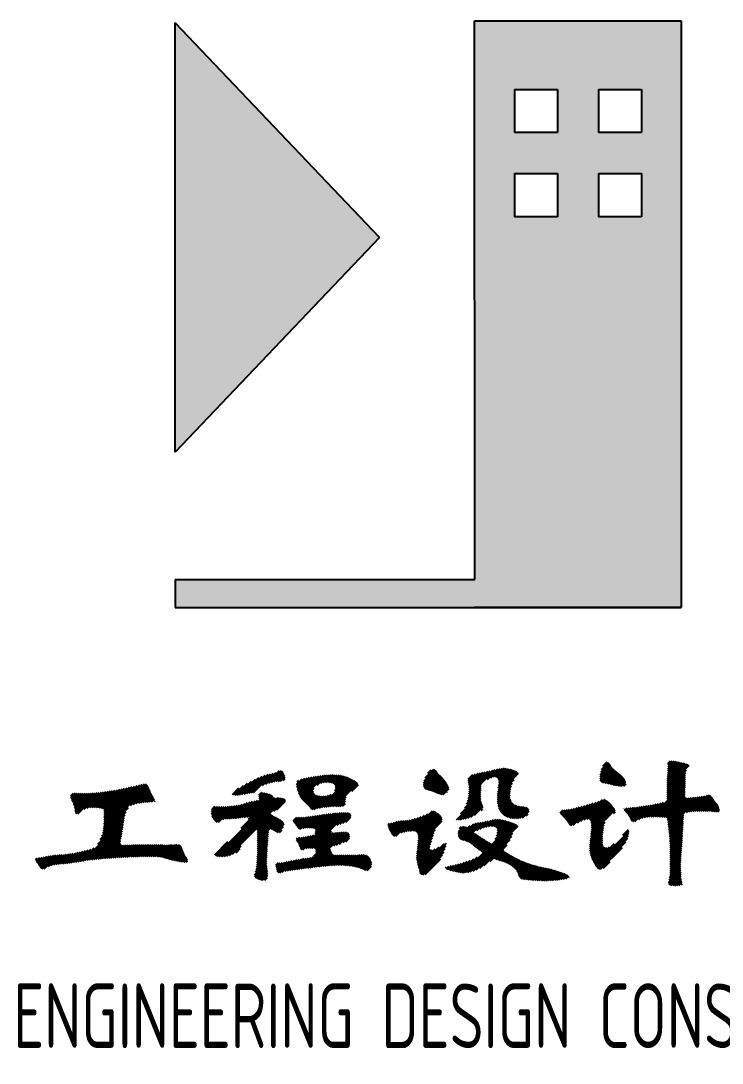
# Model space of a CAD drawing. Extents: x -144902 to 588294, y -160863 to 65494.
# Drawn here: x 178858 to 180486, y -103634 to -101214 of the extents above; entities that cross this region are included whole.
import ezdxf

# ---------------------------------------------------------------- set-up
doc = ezdxf.new("R2010")
doc.units = 0
doc.header["$LTSCALE"] = 100
for name, color, linetype in [('1508', 2, 'CONTINUOUS'), ('DQ', 7, 'CONTINUOUS'), ('tk图框', 7, 'CONTINUOUS')]:
    doc.layers.add(name, color=color, linetype=linetype)
doc.styles.add('HZTXT', font='tssdeng.shx', dxfattribs={"width": 0.7, "bigfont": 'tssdchn.shx'})

# ---------------------------------------------------------------- blocks, each defined once
blk = doc.blocks.new('A$C00BC0004')
at = {"layer": 'tk图框'}
h = blk.add_hatch(color=2, dxfattribs=at)
h.paths.add_polyline_path([(-3355, -1610.8), (-4050.2, -1610.8), (-4050.6, -1675.8), (-3355.4, -1675.8), (-2875.4, -1675.8), (-2875.4, -313.7), (-3355.4, -313.7)])
h.paths.add_polyline_path([(-3262.8, -768.5), (-3262.8, -668.5), (-3162.8, -668.5), (-3162.8, -768.5)], flags=16)
h.paths.add_polyline_path([(-3067.7, -768.5), (-3067.7, -668.5), (-2967.7, -668.5), (-2967.7, -768.5)], flags=16)
h.paths.add_polyline_path([(-3262.8, -573.2), (-3262.8, -473.2), (-3162.8, -473.2), (-3162.8, -573.2)], flags=16)
h.paths.add_polyline_path([(-3067.7, -573.2), (-3067.7, -473.2), (-2967.7, -473.2), (-2967.7, -573.2)], flags=16)
h.paths.add_polyline_path([(-3575.7, -817.1), (-4050.6, -318.7), (-4050.4, -1314.9)])
at = {"layer": 'DQ', "color": 2}
for p, q in [((-2906.8, -2037.6), (-2900.6, -2031.4)), ((-2906.2, -2050.5), (-2888, -2032.3)), ((-2906, -2041.2), (-2896.1, -2031.4)), ((-2905.9, -2045.7), (-2892, -2031.8)), ((-3839.8, -2086), (-3808, -2054.2)), ((-3832.9, -2083.7), (-3803.4, -2054.2)), ((-3826.8, -2082), (-3800.8, -2056)), ((-3473.9, -2088.3), (-3442.2, -2056.7)), ((-3473.6, -2083.5), (-3444.1, -2054.1)), ((-3472.5, -2078), (-3446.6, -2052.1)), ((-3470, -2071), (-3450.1, -2051)), ((-3463.8, -2060.3), (-3456, -2052.5)), ((-3368.9, -2113.5), (-3307.2, -2051.9)), ((-3368.3, -2108.4), (-3313.2, -2053.4)), ((-3368, -2103.6), (-3319.1, -2054.8)), ((-3367.9, -2099.1), (-3324.8, -2056)), ((-3325.6, -2074.8), (-3301.1, -2050.3)), ((-3317.6, -2071.2), (-3295.5, -2049.2)), ((-3311.2, -2069.3), (-3290.4, -2048.5)), ((-3306.6, -2069.2), (-3285.8, -2048.4)), ((-3303.3, -2070.4), (-3281.6, -2048.7)), ((-3300.9, -2072.5), (-3277.8, -2049.4)), ((-3300.9, -2099.5), (-3257.5, -2056)), ((-3300.2, -2094.2), (-3260.5, -2054.6)), ((-3299.4, -2075.5), (-3274.1, -2050.2)), ((-3299.4, -2088.9), (-3263.8, -2053.3)), ((-3298.7, -2079.3), (-3270.6, -2051.1)), ((-3298.7, -2083.8), (-3267.1, -2052.2)), ((-3064, -2073.6), (-3036.2, -2045.7)), ((-3063.9, -2069), (-3038.1, -2043.2)), ((-3063.4, -2064), (-3039.8, -2040.4)), ((-3063.3, -2077.4), (-3034, -2048.1)), ((-3062.3, -2058.4), (-3041.6, -2037.7)), ((-3061.6, -2080.2), (-3031.8, -2050.3)), ((-3060.3, -2051.9), (-3043.9, -2035.5)), ((-3059, -2082), (-3029.4, -2052.4)), ((-3057.2, -2044.4), (-3047.1, -2034.2)), ((-3055.7, -2083.2), (-3027, -2054.5)), ((-3052, -2084), (-3024.5, -2056.5)), ((-2908.2, -2092.9), (-2857.3, -2042)), ((-2908.2, -2097.4), (-2863.2, -2052.3)), ((-2908.1, -2083.8), (-2862.7, -2038.4)), ((-2908.1, -2088.3), (-2859.6, -2039.8)), ((-2907.9, -2079.2), (-2866, -2037.2)), ((-2907.8, -2074.5), (-2869.5, -2036.3)), ((-2907.6, -2069.8), (-2873.2, -2035.4)), ((-2907.3, -2065), (-2876.8, -2034.6)), ((-2906.9, -2060.2), (-2880.5, -2033.8)), ((-2906.5, -2055.3), (-2884.2, -2033)), ((-3905.7, -2111.5), (-3873.3, -2079.1)), ((-3900.8, -2111.1), (-3864.4, -2074.7)), ((-3895.4, -2110.2), (-3856, -2070.8)), ((-3889.6, -2109), (-3848.3, -2067.6)), ((-3883.9, -2107.7), (-3841.3, -2065.1)), ((-3878.4, -2106.7), (-3834.8, -2063.1)), ((-3873.4, -2106.2), (-3829, -2061.8)), ((-3868.3, -2105.6), (-3823.2, -2060.5)), ((-3847.6, -2089.4), (-3817, -2058.8)), ((-3821.1, -2080.8), (-3798.8, -2058.6)), ((-3815.7, -2080), (-3797.3, -2061.6)), ((-3810.8, -2079.5), (-3796.2, -2064.9)), ((-3805.7, -2078.9), (-3795.5, -2068.7)), ((-3799.8, -2077.4), (-3795.3, -2072.9)), ((-3768.9, -2087), (-3755.8, -2073.9)), ((-3768.4, -2091), (-3749.7, -2072.3)), ((-3767.6, -2094.7), (-3744, -2071)), ((-3767.2, -2080.8), (-3763.6, -2077.2)), ((-3766.6, -2098.2), (-3738.4, -2069.9)), ((-3765.5, -2101.6), (-3732.9, -2068.9)), ((-3764.4, -2104.9), (-3727.4, -2068)), ((-3763.2, -2108.2), (-3722, -2067.1)), ((-3761.9, -2111.4), (-3716.7, -2066.3)), ((-3760.4, -2114.4), (-3711.6, -2065.6)), ((-3758.7, -2117.2), (-3706.5, -2065)), ((-3756.9, -2119.9), (-3701.5, -2064.5)), ((-3720.5, -2087.9), (-3696.7, -2064.2)), ((-3715.4, -2141.3), (-3645.5, -2071.4)), ((-3712, -2084), (-3692, -2063.9)), ((-3710.1, -2140.4), (-3642.5, -2072.8)), ((-3705.9, -2082.4), (-3687.4, -2063.8)), ((-3704.9, -2139.7), (-3639.5, -2074.3)), ((-3700.8, -2081.7), (-3682.9, -2063.8)), ((-3699.7, -2139), (-3636.5, -2075.8)), ((-3696.2, -2081.6), (-3678.5, -2063.9)), ((-3694.6, -2138.4), (-3633.7, -2077.5)), ((-3691.9, -2081.9), (-3674.2, -2064.2)), ((-3689.6, -2137.9), (-3630.8, -2079.2)), ((-3688.1, -2082.5), (-3670.1, -2064.5)), ((-3684.8, -2137.6), (-3628.3, -2081)), ((-3684.7, -2083.6), (-3666.1, -2065.1)), ((-3681.9, -2085.3), (-3662.3, -2065.7)), ((-3679.8, -2087.7), (-3658.6, -2066.5)), ((-3679.6, -2101), (-3648.7, -2070)), ((-3678.6, -2091), (-3655.2, -2067.5)), ((-3678.4, -2095.3), (-3651.9, -2068.7)), ((-3473.3, -2092.2), (-3440.5, -2059.4)), ((-3471.7, -2095.1), (-3438.5, -2061.9)), ((-3469.2, -2097.2), (-3436.2, -2064.1)), ((-3466.1, -2098.5), (-3433.8, -2066.2)), ((-3462.6, -2099.5), (-3431.5, -2068.3)), ((-3459, -2100.4), (-3429.2, -2070.6)), ((-3455.6, -2101.5), (-3427.1, -2073)), ((-3452.3, -2102.6), (-3425.1, -2075.5)), ((-3449.1, -2103.9), (-3423.2, -2078)), ((-3445.9, -2105.2), (-3421.4, -2080.7)), ((-3370, -2078.7), (-3353, -2061.7)), ((-3369.9, -2074.1), (-3359.6, -2063.8)), ((-3369.4, -2082.6), (-3347.3, -2060.5)), ((-3368.7, -2086.4), (-3341.7, -2059.4)), ((-3368.2, -2090.5), (-3336.1, -2058.3)), ((-3368, -2094.7), (-3330.5, -2057.2)), ((-3302.1, -2114.1), (-3263, -2075)), ((-3301.9, -2109.4), (-3253, -2060.6)), ((-3301.5, -2104.6), (-3254.9, -2057.9)), ((-3048.2, -2084.7), (-3022, -2058.5)), ((-3044.4, -2085.4), (-3019.5, -2060.5)), ((-3040.7, -2086.2), (-3017, -2062.5)), ((-3037.1, -2087), (-3014.6, -2064.6)), ((-3033.4, -2087.9), (-3012.4, -2066.9)), ((-3029.8, -2088.7), (-3010.2, -2069.2)), ((-3026, -2089.4), (-3008.2, -2071.7)), ((-3022.1, -2090), (-3006.4, -2074.3)), ((-3018, -2090.5), (-3004.9, -2077.3)), ((-3013.8, -2090.7), (-3003.8, -2080.7)), ((-2908.4, -2120), (-2865.7, -2077.3)), ((-2908.3, -2110.9), (-2865.7, -2068.3)), ((-2908.3, -2115.4), (-2865.7, -2072.8)), ((-2908.2, -2101.9), (-2865.1, -2058.8)), ((-2908.2, -2106.4), (-2865.6, -2063.8)), ((-4276.7, -2154.7), (-4226.9, -2105)), ((-4261.8, -2144.3), (-4221.9, -2104.4)), ((-4254.6, -2141.6), (-4216.7, -2103.8)), ((-4248.9, -2140.4), (-4211.5, -2103.1)), ((-4243.9, -2139.9), (-4206.3, -2102.3)), ((-4239.4, -2139.9), (-4201, -2101.5)), ((-4235.1, -2140.1), (-4195.7, -2100.7)), ((-4231, -2140.5), (-4190.3, -2099.8)), ((-4227, -2141), (-4184.8, -2098.8)), ((-4223.1, -2141.6), (-4179.3, -2097.8)), ((-4219.5, -2142.4), (-4173.7, -2096.7)), ((-4217.6, -2194.5), (-4113, -2089.8)), ((-4216.9, -2189.2), (-4114.8, -2087.2)), ((-4216.4, -2143.9), (-4168.1, -2095.5)), ((-4216.3, -2184.1), (-4117.3, -2085.1)), ((-4215.9, -2179.2), (-4121.5, -2084.9)), ((-4215.6, -2174.5), (-4126.9, -2085.8)), ((-4215.5, -2147.4), (-4162.4, -2094.3)), ((-4215.4, -2169.8), (-4132.9, -2087.3)), ((-4215.3, -2165.2), (-4138.9, -2088.8)), ((-4215.3, -2151.7), (-4156.6, -2093.1)), ((-4215.2, -2160.7), (-4144.9, -2090.3)), ((-4215.2, -2156.2), (-4150.8, -2091.7)), ((-4154.5, -2135.8), (-4111.6, -2092.9)), ((-4147, -2132.8), (-4110.3, -2096.1)), ((-4140.9, -2131.2), (-4108.9, -2099.2)), ((-4135.2, -2130), (-4107.5, -2102.3)), ((-4129.9, -2129.1), (-4106, -2105.3)), ((-3917.3, -2109.7), (-3902.4, -2094.8)), ((-3914.3, -2111.1), (-3892, -2088.9)), ((-3910.3, -2111.6), (-3882.5, -2083.8)), ((-3856, -2111.2), (-3849.3, -2104.5)), ((-3855.5, -2115.2), (-3845.3, -2105)), ((-3754.9, -2122.4), (-3727.8, -2095.3)), ((-3752.9, -2124.8), (-3729.5, -2101.4)), ((-3750.6, -2127.1), (-3728.8, -2105.3)), ((-3680.1, -2137.4), (-3626.1, -2083.4)), ((-3640.5, -2102.2), (-3624.8, -2086.6)), ((-3442.7, -2106.6), (-3419.6, -2083.4)), ((-3439.5, -2107.8), (-3417.9, -2086.3)), ((-3436.1, -2108.9), (-3416.4, -2089.2)), ((-3432.4, -2109.7), (-3415, -2092.3)), ((-3428.2, -2110), (-3414.1, -2095.9)), ((-3418.9, -2105.2), (-3418.6, -2104.9)), ((-3378, -2140.6), (-3340.4, -2103)), ((-3373.9, -2132), (-3340.3, -2098.4)), ((-3371.5, -2125.1), (-3340.3, -2093.9)), ((-3369.9, -2119), (-3339.9, -2089.1)), ((-3302.2, -2118.7), (-3266.9, -2083.4)), ((-3302.2, -2123.2), (-3269.4, -2090.3)), ((-3301.9, -2127.4), (-3271, -2096.5)), ((-3301.4, -2131.4), (-3272.1, -2102.1)), ((-3009, -2090.5), (-3003.5, -2084.9)), ((-2945.6, -2161.7), (-2865.8, -2081.9)), ((-2940.9, -2161.5), (-2865.8, -2086.4)), ((-2936.3, -2161.4), (-2865.9, -2091)), ((-2931.9, -2161.5), (-2866.1, -2095.7)), ((-2927.7, -2161.8), (-2866.2, -2100.3)), ((-2923.5, -2162.1), (-2866.4, -2104.9)), ((-4293, -2112.7), (-4287, -2106.7)), ((-4292.7, -2116.9), (-4281.9, -2106.1)), ((-4291.7, -2120.3), (-4277.8, -2106.5)), ((-4290.3, -2123.5), (-4273.8, -2106.9)), ((-4288.9, -2126.5), (-4269.5, -2107.1)), ((-4287.5, -2129.6), (-4265, -2107.2)), ((-4286.3, -2132.9), (-4260.6, -2107.2)), ((-4285.3, -2136.4), (-4256, -2107.1)), ((-4284.4, -2140), (-4251.3, -2106.9)), ((-4283.6, -2143.7), (-4246.6, -2106.7)), ((-4283, -2147.5), (-4241.8, -2106.4)), ((-4282.2, -2151.3), (-4236.9, -2106)), ((-4280.9, -2154.4), (-4231.9, -2105.5)), ((-4124.7, -2128.5), (-4104.4, -2108.2)), ((-4119.8, -2128.1), (-4102.9, -2111.2)), ((-4114.9, -2127.7), (-4101.4, -2114.1)), ((-4110.1, -2127.3), (-4099.9, -2117.1)), ((-4105.3, -2127), (-4098.5, -2120.2)), ((-4099.6, -2125.9), (-4097.5, -2123.7)), ((-3956.4, -2252), (-3821, -2116.7)), ((-3952.8, -2253), (-3817.2, -2117.4)), ((-3948.9, -2253.6), (-3812.5, -2117.1)), ((-3944.8, -2253.9), (-3808.1, -2117.2)), ((-3940.5, -2254.1), (-3804, -2117.6)), ((-3936, -2254.1), (-3800.2, -2118.3)), ((-3930.7, -2253.3), (-3797, -2119.6)), ((-3919.7, -2165.9), (-3882.4, -2128.7)), ((-3915, -2165.7), (-3876.4, -2127.1)), ((-3910.1, -2165.4), (-3870.6, -2125.8)), ((-3905.2, -2164.9), (-3864.9, -2124.6)), ((-3900.2, -2164.4), (-3859.1, -2123.3)), ((-3897, -2188.2), (-3822.8, -2113.9)), ((-3895, -2163.7), (-3837.9, -2106.6)), ((-3889.8, -2163), (-3834.3, -2107.5)), ((-3884.5, -2162.2), (-3830.9, -2108.6)), ((-3880.5, -2167.2), (-3824.9, -2111.5)), ((-3880, -2162.1), (-3827.7, -2109.9)), ((-3855.4, -2119.6), (-3841.5, -2105.7)), ((-3821.7, -2148.8), (-3794.6, -2121.7)), ((-3814.2, -2145.8), (-3794, -2125.5)), ((-3748.3, -2129.3), (-3727.1, -2108)), ((-3745.9, -2131.4), (-3724.6, -2110)), ((-3743.6, -2133.5), (-3721.4, -2111.4)), ((-3741.3, -2135.7), (-3718, -2112.4)), ((-3739.1, -2138), (-3714.2, -2113.2)), ((-3737.1, -2140.5), (-3710.1, -2113.5)), ((-3735.2, -2143.1), (-3705.4, -2113.3)), ((-3732.3, -2144.7), (-3700.4, -2112.8)), ((-3727.9, -2144.8), (-3694.7, -2111.6)), ((-3721.3, -2142.7), (-3688, -2109.3)), ((-3675.8, -2137.6), (-3653.3, -2115.1)), ((-3671.6, -2137.9), (-3654.8, -2121.1)), ((-3667.4, -2138.1), (-3654.9, -2125.7)), ((-3654.9, -2125.7), (-3654.7, -2125.5)), ((-3654.8, -2121.1), (-3654.7, -2121)), ((-3397.2, -2168.8), (-3340.6, -2112.2)), ((-3392.9, -2169), (-3340.7, -2116.8)), ((-3387.8, -2154.9), (-3340.5, -2107.6)), ((-3387.8, -2168.4), (-3340.5, -2121)), ((-3382.4, -2167.5), (-3339.8, -2124.9)), ((-3376.9, -2166.5), (-3338.8, -2128.4)), ((-3300.7, -2135.2), (-3272.6, -2107.1)), ((-3299.8, -2138.8), (-3272.8, -2111.7)), ((-3298.7, -2142.1), (-3272.5, -2115.9)), ((-3297.3, -2145.3), (-3271.8, -2119.7)), ((-3295.8, -2148.2), (-3270.7, -2123.1)), ((-3294, -2150.9), (-3269.2, -2126.1)), ((-3292, -2153.4), (-3267.4, -2128.8)), ((-3131.9, -2181.8), (-3079.6, -2129.6)), ((-3126.6, -2181), (-3073, -2127.4)), ((-3116.5, -2175.5), (-3066.1, -2125.1)), ((-3108.4, -2171.9), (-3058.1, -2121.5)), ((-3101.2, -2169.1), (-3052.8, -2120.7)), ((-3094.6, -2167.1), (-3049.7, -2122.1)), ((-3089.8, -2166.7), (-3047, -2123.9)), ((-3086.9, -2168.4), (-3044.5, -2125.9)), ((-3085.2, -2171.1), (-3042.2, -2128.1)), ((-2955.5, -2162.7), (-2922.3, -2129.4)), ((-2950.4, -2162.1), (-2916.5, -2128.1)), ((-2919.4, -2162.5), (-2866.5, -2109.5)), ((-2915.2, -2162.8), (-2866.4, -2114)), ((-2910.9, -2162.9), (-2865.1, -2117.1)), ((-2907.9, -2164.4), (-2861.2, -2117.7)), ((-2907.1, -2168.1), (-2856.2, -2117.3)), ((-2906.6, -2172.1), (-2851.3, -2116.8)), ((-2906.1, -2176.1), (-2846.3, -2116.3)), ((-2905.6, -2180.1), (-2841.3, -2115.8)), ((-2905.1, -2184.1), (-2836.3, -2115.3)), ((-2904.6, -2188), (-2831.2, -2114.7)), ((-2863.5, -2151.4), (-2826, -2113.9)), ((-2857.9, -2150.4), (-2820.5, -2112.9)), ((-2852.8, -2149.7), (-2814.2, -2111.2)), ((-2847.8, -2149.2), (-2809.5, -2111)), ((-2843, -2148.9), (-2806.5, -2112.4)), ((-2838.3, -2148.7), (-2804.2, -2114.6)), ((-2833.6, -2148.5), (-2802.2, -2117.1)), ((-2829, -2148.4), (-2800.4, -2119.8)), ((-2824.5, -2148.4), (-2798.6, -2122.5)), ((-2820, -2148.4), (-2796.7, -2125.1)), ((-2815.6, -2148.5), (-2794.8, -2127.7)), ((-4220.7, -2206.5), (-4164.7, -2150.5)), ((-4218.8, -2200.1), (-4159.2, -2140.5)), ((-3966.3, -2149.7), (-3954.1, -2137.5)), ((-3966.3, -2154.2), (-3950.1, -2138)), ((-3965.8, -2144.7), (-3958.2, -2137.1)), ((-3965.7, -2158.1), (-3945.7, -2138.1)), ((-3964.6, -2161.5), (-3941.3, -2138.1)), ((-3963.2, -2164.5), (-3936.7, -2138)), ((-3961.5, -2167.4), (-3931.9, -2137.8)), ((-3959.5, -2169.8), (-3927.1, -2137.4)), ((-3957.3, -2172.1), (-3922.1, -2136.9)), ((-3954.6, -2173.9), (-3917.1, -2136.4)), ((-3950.2, -2174), (-3911.9, -2135.7)), ((-3939.6, -2167.9), (-3906.6, -2134.9)), ((-3934, -2166.8), (-3901.1, -2133.8)), ((-3929, -2166.3), (-3895.2, -2132.5)), ((-3924.3, -2166.1), (-3888.8, -2130.5)), ((-3758.1, -2237.8), (-3672.6, -2152.3)), ((-3754.3, -2238.5), (-3667.8, -2152)), ((-3746.5, -2235.3), (-3663.1, -2151.8)), ((-3741.1, -2234.3), (-3658.4, -2151.6)), ((-3736.5, -2234.2), (-3653.9, -2151.6)), ((-3732.2, -2234.4), (-3649.5, -2151.7)), ((-3725.2, -2200.4), (-3677.5, -2152.7)), ((-3724.8, -2191.1), (-3687.4, -2153.7)), ((-3724.7, -2195.5), (-3682.4, -2153.2)), ((-3674.2, -2180.9), (-3645.8, -2152.4)), ((-3662.2, -2137.4), (-3655.3, -2130.5)), ((-3499, -2194.2), (-3452.8, -2148.1)), ((-3494.7, -2194.4), (-3448.5, -2148.2)), ((-3491.4, -2195.6), (-3445.4, -2149.7)), ((-3489, -2197.8), (-3442.6, -2151.4)), ((-3487.4, -2200.6), (-3440, -2153.2)), ((-3371, -2165), (-3337.4, -2131.4)), ((-3364.1, -2162.7), (-3336, -2134.5)), ((-3355.2, -2158.3), (-3335, -2138)), ((-3339.9, -2147.4), (-3336.4, -2143.9)), ((-3289.8, -2155.7), (-3265.2, -2131.1)), ((-3287.3, -2157.7), (-3262.5, -2132.9)), ((-3284.7, -2159.5), (-3259.4, -2134.3)), ((-3281.8, -2161.1), (-3256.1, -2135.4)), ((-3278.6, -2162.5), (-3252.5, -2136.3)), ((-3275.3, -2163.6), (-3248.7, -2137)), ((-3271.7, -2164.6), (-3244.7, -2137.5)), ((-3267.9, -2165.2), (-3240.6, -2138)), ((-3263.9, -2165.7), (-3236.8, -2138.6)), ((-3259.6, -2165.9), (-3233.4, -2139.7)), ((-3254.9, -2165.7), (-3230.7, -2141.5)), ((-3249.9, -2165.2), (-3229, -2144.3)), ((-3244.1, -2163.9), (-3228.5, -2148.2)), ((-3156.3, -2152.4), (-3149.7, -2145.8)), ((-3155, -2155.6), (-3145, -2145.6)), ((-3152.9, -2158), (-3139.9, -2145)), ((-3150.6, -2160.2), (-3134.6, -2144.2)), ((-3148.3, -2162.3), (-3129, -2143.1)), ((-3146, -2164.6), (-3123.3, -2141.9)), ((-3143.9, -2166.9), (-3117.4, -2140.4)), ((-3141.9, -2169.4), (-3111.4, -2138.9)), ((-3140, -2172), (-3105.2, -2137.2)), ((-3138.2, -2174.7), (-3098.9, -2135.4)), ((-3136.6, -2177.6), (-3092.5, -2133.5)), ((-3134.8, -2180.2), (-3086.1, -2131.6)), ((-3085, -2202.4), (-3028.5, -2145.8)), ((-3084.6, -2197.4), (-3030, -2142.8)), ((-3084.2, -2174.6), (-3039.9, -2130.3)), ((-3084.1, -2192.5), (-3031.7, -2140.1)), ((-3083.8, -2187.6), (-3033.7, -2137.5)), ((-3083.7, -2178.6), (-3037.7, -2132.6)), ((-3083.6, -2182.9), (-3035.7, -2135)), ((-3032.4, -2154.2), (-3028.1, -2150)), ((-3007.9, -2143.2), (-3006.9, -2142.2)), ((-3007.1, -2146.9), (-3001.3, -2141.1)), ((-3005.2, -2149.5), (-2996.5, -2140.8)), ((-3003.1, -2151.9), (-2991.5, -2140.3)), ((-3001, -2154.2), (-2986.5, -2139.7)), ((-2998.9, -2156.7), (-2981.4, -2139.1)), ((-2997.1, -2159.3), (-2976.2, -2138.4)), ((-2995.3, -2162), (-2971, -2137.7)), ((-2993.7, -2164.9), (-2965.8, -2137)), ((-2992.3, -2168), (-2960.5, -2136.3)), ((-2990.6, -2170.8), (-2955.3, -2135.5)), ((-2988, -2172.7), (-2950, -2134.7)), ((-2983.3, -2172.5), (-2944.7, -2133.9)), ((-2974.1, -2167.8), (-2939.4, -2133)), ((-2967, -2165.1), (-2933.7, -2131.9)), ((-2961, -2163.6), (-2927.9, -2130.6)), ((-2811.2, -2148.6), (-2792.8, -2130.2)), ((-2807, -2148.8), (-2790.8, -2132.7)), ((-2802.9, -2149.2), (-2789.2, -2135.5)), ((-2798.9, -2149.8), (-2787.8, -2138.6)), ((-2794.9, -2150.3), (-2786.8, -2142.2)), ((-2790.7, -2150.5), (-2786.4, -2146.2)), ((-4265.2, -2264.5), (-4169.1, -2168.4)), ((-4259.8, -2263.5), (-4169.7, -2173.5)), ((-4230.5, -2225.3), (-4168.2, -2163)), ((-4224.4, -2214.7), (-4166.9, -2157.3)), ((-3924.5, -2251.6), (-3827.5, -2154.6)), ((-3860.1, -2191.7), (-3825.6, -2157.1)), ((-3859.3, -2213.3), (-3810.9, -2164.9)), ((-3859.2, -2204.2), (-3816.8, -2161.8)), ((-3859.2, -2208.7), (-3813.8, -2163.3)), ((-3859.1, -2195.1), (-3822.7, -2158.8)), ((-3859.1, -2199.6), (-3819.7, -2160.3)), ((-3831.8, -2190.3), (-3808, -2166.5)), ((-3827.1, -2190.1), (-3805.2, -2168.2)), ((-3824.1, -2191.6), (-3802.5, -2170)), ((-3821.3, -2193.3), (-3800.2, -2172.1)), ((-3818.7, -2195.2), (-3798.3, -2174.8)), ((-3776.4, -2170.8), (-3768, -2162.5)), ((-3775, -2174), (-3763.7, -2162.6)), ((-3773.1, -2176.5), (-3759.4, -2162.8)), ((-3771.1, -2179), (-3754.8, -2162.7)), ((-3769.2, -2181.6), (-3750.1, -2162.5)), ((-3767.4, -2184.3), (-3745.1, -2162)), ((-3765.7, -2187.1), (-3740, -2161.4)), ((-3763.6, -2189.4), (-3734.8, -2160.6)), ((-3760, -2190.3), (-3729.4, -2159.7)), ((-3753.7, -2188.6), (-3723.9, -2158.8)), ((-3747.9, -2187.3), (-3718.6, -2157.9)), ((-3743.3, -2187.1), (-3713.2, -2157)), ((-3738.9, -2187.2), (-3708, -2156.3)), ((-3734.7, -2187.5), (-3702.7, -2155.5)), ((-3730.8, -2188), (-3697.6, -2154.8)), ((-3727.3, -2189), (-3692.5, -2154.2)), ((-3667.8, -2179), (-3643.2, -2154.4)), ((-3661.2, -2176.8), (-3642.1, -2157.7)), ((-3654.1, -2174.3), (-3642.5, -2162.7)), ((-3556.1, -2179.6), (-3553.1, -2176.6)), ((-3555.7, -2183.7), (-3547.7, -2175.6)), ((-3554.6, -2187), (-3541.5, -2173.9)), ((-3553.3, -2190.2), (-3535.3, -2172.2)), ((-3551.8, -2193.2), (-3529.7, -2171.1)), ((-3550.3, -2196.2), (-3524.6, -2170.5)), ((-3548.8, -2199.2), (-3519.9, -2170.2)), ((-3547.2, -2202), (-3515.2, -2170.1)), ((-3545.3, -2204.6), (-3510.1, -2169.5)), ((-3542.9, -2206.7), (-3504.6, -2168.4)), ((-3537.9, -2206.3), (-3498.7, -2167)), ((-3526, -2198.8), (-3492.4, -2165.2)), ((-3519.9, -2197.2), (-3485.9, -2163.2)), ((-3514.4, -2196.2), (-3479, -2160.8)), ((-3509.1, -2195.4), (-3471.9, -2158.2)), ((-3503.9, -2194.7), (-3464, -2154.8)), ((-3487, -2227.1), (-3430.9, -2171)), ((-3486.5, -2222.2), (-3430.5, -2166.2)), ((-3486.4, -2204.1), (-3437.5, -2155.2)), ((-3486.1, -2217.2), (-3431.5, -2162.7)), ((-3485.8, -2208), (-3435.1, -2157.3)), ((-3485.7, -2212.4), (-3433.1, -2159.8)), ((-3390.6, -2211.6), (-3356.8, -2177.8)), ((-3388.2, -2213.6), (-3350.6, -2176.1)), ((-3385.2, -2215.1), (-3345.3, -2175.3)), ((-3381.7, -2216.1), (-3339.9, -2174.3)), ((-3380.9, -2291.7), (-3265.3, -2176.1)), ((-3378, -2217), (-3334.3, -2173.2)), ((-3376.1, -2291.4), (-3262.1, -2177.4)), ((-3349.9, -2193.3), (-3328.6, -2172)), ((-3342.3, -2190.2), (-3322.8, -2170.7)), ((-3335.2, -2187.7), (-3316.9, -2169.3)), ((-3328.8, -2185.7), (-3311.2, -2168.1)), ((-3323, -2184.4), (-3306.1, -2167.5)), ((-3317.8, -2183.7), (-3301.4, -2167.3)), ((-3313.4, -2183.7), (-3297, -2167.4)), ((-3309.5, -2184.4), (-3293, -2167.9)), ((-3307.4, -2213.7), (-3268.6, -2174.9)), ((-3306.3, -2185.7), (-3289.2, -2168.6)), ((-3304.4, -2206.2), (-3271.9, -2173.7)), ((-3303.8, -2187.7), (-3285.6, -2169.5)), ((-3302.6, -2199.9), (-3275.2, -2172.5)), ((-3302.3, -2190.6), (-3282.1, -2170.4)), ((-3301.8, -2194.6), (-3278.6, -2171.5)), ((-3235.5, -2159.8), (-3230.9, -2155.1)), ((-3085.6, -2207.4), (-3052.1, -2173.9)), ((-2904.1, -2192), (-2869.3, -2157.3)), ((-2903.6, -2196), (-2869.6, -2162)), ((-2903.1, -2200.1), (-2869.8, -2166.8)), ((-2902.7, -2204.2), (-2870.1, -2171.5)), ((-2902.4, -2208.3), (-2870.3, -2176.3)), ((-4254.4, -2262.7), (-4170.4, -2178.7)), ((-4249.2, -2262), (-4171.2, -2183.9)), ((-4244.1, -2261.3), (-4171.9, -2189.2)), ((-4239, -2260.7), (-4172.7, -2194.5)), ((-4233.9, -2260.2), (-4173.6, -2199.9)), ((-3859.4, -2222.4), (-3833, -2196)), ((-3859.4, -2226.9), (-3833.7, -2201.2)), ((-3859.3, -2217.8), (-3831.9, -2190.4)), ((-3816, -2197), (-3797.5, -2178.4)), ((-3812.6, -2198.1), (-3798.7, -2184.1)), ((-3808.1, -2198), (-3801.9, -2191.9)), ((-3752.7, -2281.9), (-3668, -2197.2)), ((-3747.6, -2281.2), (-3663.4, -2197)), ((-3742.4, -2280.6), (-3658.8, -2196.9)), ((-3737.3, -2279.9), (-3654.4, -2197)), ((-3728.3, -2252.9), (-3672.8, -2197.5)), ((-3728.1, -2234.8), (-3687.7, -2194.4)), ((-3724.9, -2236.1), (-3686.7, -2197.9)), ((-3724, -2244.1), (-3677.7, -2197.9)), ((-3723.8, -2239.4), (-3682.7, -2198.4)), ((-3682.2, -2229.3), (-3650.6, -2197.6)), ((-3676, -2227.5), (-3647.6, -2199.2)), ((-3669, -2225), (-3645.7, -2201.8)), ((-3488.1, -2237.2), (-3448.8, -2197.9)), ((-3487.5, -2232.1), (-3446.2, -2190.9)), ((-3393.3, -2200.8), (-3376.7, -2184.3)), ((-3393, -2205), (-3373.4, -2185.4)), ((-3392.9, -2196), (-3380.1, -2183.1)), ((-3392.1, -2208.6), (-3365.2, -2181.7)), ((-3390.6, -2189.1), (-3385.9, -2184.4)), ((-3374.6, -2218.1), (-3355.3, -2198.8)), ((-3371.4, -2219.3), (-3352.7, -2200.7)), ((-3371, -2290.7), (-3259.1, -2178.8)), ((-3365.2, -2289.5), (-3256.2, -2180.5)), ((-3358.8, -2287.6), (-3253.9, -2182.6)), ((-3351.5, -2284.8), (-3266.4, -2199.7)), ((-3087.6, -2231.8), (-3057.2, -2201.5)), ((-3087.4, -2227.2), (-3056.8, -2196.6)), ((-3087.1, -2222.4), (-3056.2, -2191.5)), ((-3086.7, -2217.5), (-3055.4, -2186.2)), ((-3086.2, -2212.5), (-3054.1, -2180.4)), ((-3075.1, -2273.3), (-2996.6, -2194.8)), ((-3073.5, -2276.1), (-2996.8, -2199.4)), ((-3010.8, -2204.5), (-2997.9, -2191.5)), ((-2902.1, -2212.5), (-2870.6, -2181)), ((-2901.9, -2216.8), (-2870.9, -2185.8)), ((-2901.7, -2221), (-2871.1, -2190.5)), ((-2901.5, -2225.3), (-2871.4, -2195.3)), ((-2901.3, -2229.7), (-2871.6, -2200)), ((-4228.9, -2259.7), (-4174.6, -2205.3)), ((-4224, -2259.2), (-4175.7, -2210.9)), ((-4219.1, -2258.8), (-4176.7, -2216.4)), ((-4214.2, -2258.4), (-4177.6, -2221.8)), ((-4209.3, -2258), (-4176.5, -2225.2)), ((-4171.1, -2255.7), (-4141.6, -2226.2)), ((-4166.4, -2255.5), (-4136.9, -2226)), ((-4161.7, -2255.2), (-4132.3, -2225.9)), ((-4157, -2255), (-4127.8, -2225.8)), ((-4152.3, -2254.8), (-4123.2, -2225.8)), ((-4147.6, -2254.6), (-4118.7, -2225.8)), ((-4142.9, -2254.5), (-4114.3, -2225.8)), ((-4138.3, -2254.3), (-4109.9, -2225.9)), ((-4133.6, -2254.1), (-4105.5, -2226)), ((-4129, -2254), (-4101, -2226.1)), ((-4124.4, -2253.9), (-4096.6, -2226.1)), ((-4119.8, -2253.8), (-4092.2, -2226.2)), ((-4115.3, -2253.8), (-4087.8, -2226.3)), ((-4110.7, -2253.7), (-4083.4, -2226.4)), ((-4085.1, -2255), (-4056.4, -2226.3)), ((-4081.4, -2255.8), (-4051.7, -2226.1)), ((-4077.7, -2256.6), (-4046.6, -2225.5)), ((-4074.2, -2257.6), (-4042.3, -2225.7)), ((-3958.8, -2250), (-3928.1, -2219.3)), ((-3859.7, -2249.7), (-3835.5, -2225.4)), ((-3859.6, -2245.1), (-3835.2, -2220.6)), ((-3859.5, -2231.5), (-3834.1, -2206.1)), ((-3859.5, -2236), (-3834.5, -2211)), ((-3859.5, -2240.5), (-3834.9, -2215.8)), ((-3769, -2212.8), (-3766.8, -2210.6)), ((-3768.6, -2217), (-3760.9, -2209.2)), ((-3766.9, -2219.7), (-3756, -2208.8)), ((-3765.1, -2222.4), (-3750.9, -2208.2)), ((-3763.6, -2225.4), (-3745.5, -2207.3)), ((-3762.3, -2228.6), (-3739.9, -2206.2)), ((-3761, -2231.8), (-3734.2, -2204.9)), ((-3759.9, -2235.1), (-3728.2, -2203.5)), ((-3660.5, -2221.1), (-3645.3, -2205.8)), ((-3654.6, -2219.7), (-3645.9, -2210.9)), ((-3489.8, -2256.9), (-3456.6, -2223.7)), ((-3489.6, -2252.2), (-3454.7, -2217.4)), ((-3489.2, -2247.3), (-3452.8, -2210.9)), ((-3488.7, -2242.3), (-3450.9, -2204.5)), ((-3484.3, -2282.8), (-3425, -2223.5)), ((-3483.4, -2286.4), (-3420.2, -2223.2)), ((-3368.4, -2220.8), (-3350, -2202.4)), ((-3365.5, -2222.4), (-3347.2, -2204.1)), ((-3362.8, -2224.2), (-3344.5, -2205.9)), ((-3360.3, -2226.2), (-3341.8, -2207.7)), ((-3357.8, -2228.2), (-3339.1, -2209.4)), ((-3355.4, -2230.3), (-3336.3, -2211.2)), ((-3352.9, -2232.3), (-3333.6, -2213)), ((-3350.4, -2234.3), (-3330.9, -2214.8)), ((-3347.9, -2236.3), (-3328.2, -2216.5)), ((-3345.3, -2238.1), (-3325.4, -2218.3)), ((-3343.1, -2280.8), (-3269, -2206.7)), ((-3342.6, -2239.9), (-3322.7, -2220)), ((-3339.9, -2241.7), (-3319.8, -2221.6)), ((-3337.3, -2243.6), (-3316.9, -2223.2)), ((-3332.7, -2274.9), (-3272.3, -2214.5)), ((-3087.6, -2236.4), (-3057.5, -2206.2)), ((-3087.4, -2240.7), (-3057.6, -2210.9)), ((-3087, -2244.7), (-3057.7, -2215.5)), ((-3086.2, -2248.5), (-3057.7, -2219.9)), ((-3085.3, -2252), (-3057.3, -2224.1)), ((-3076.7, -2270.4), (-3030.2, -2223.9)), ((-3071.7, -2278.9), (-2997.7, -2204.9)), ((-3069.7, -2281.3), (-2999.8, -2211.4)), ((-3066.9, -2283.1), (-3003.8, -2220)), ((-2901.2, -2234.1), (-2871.9, -2204.8)), ((-2901.1, -2238.5), (-2872.2, -2209.5)), ((-2901, -2242.9), (-2872.5, -2214.3)), ((-2901, -2247.3), (-2872.8, -2219.1)), ((-2901, -2251.8), (-2873.1, -2223.9)), ((-4359.7, -2282.7), (-4327.3, -2250.2)), ((-4354.7, -2282.2), (-4322.3, -2249.7)), ((-4345, -2277), (-4317.4, -2249.4)), ((-4338.5, -2275), (-4312.7, -2249.1)), ((-4332.5, -2273.4), (-4307.9, -2248.9)), ((-4326.9, -2272.3), (-4302.9, -2248.4)), ((-4321.7, -2271.6), (-4297.8, -2247.7)), ((-4316.6, -2271), (-4292.5, -2246.8)), ((-4311.7, -2270.6), (-4287.1, -2246)), ((-4306.8, -2270.2), (-4281.6, -2245)), ((-4301.9, -2269.8), (-4276.1, -2244)), ((-4296.9, -2269.2), (-4270.5, -2242.9)), ((-4291.7, -2268.6), (-4264.8, -2241.7)), ((-4286.5, -2267.9), (-4259, -2240.3)), ((-4281.3, -2267.1), (-4252.9, -2238.7)), ((-4275.9, -2266.2), (-4246.4, -2236.8)), ((-4270.6, -2265.4), (-4238.9, -2233.7)), ((-4204.5, -2257.7), (-4173.6, -2226.8)), ((-4199.7, -2257.4), (-4169.5, -2227.2)), ((-4194.9, -2257.1), (-4164.9, -2227.1)), ((-4190.1, -2256.8), (-4160.3, -2226.9)), ((-4185.4, -2256.5), (-4155.6, -2226.7)), ((-4180.6, -2256.3), (-4151, -2226.6)), ((-4175.9, -2256), (-4146.3, -2226.4)), ((-4106.2, -2253.7), (-4079, -2226.4)), ((-4101.8, -2253.7), (-4074.5, -2226.5)), ((-4097.4, -2253.8), (-4070, -2226.5)), ((-4093.1, -2254), (-4065.5, -2226.5)), ((-4089, -2254.4), (-4061, -2226.4)), ((-4070.7, -2258.5), (-4039.1, -2227)), ((-4067.2, -2259.5), (-4036.7, -2229.1)), ((-4063.6, -2260.5), (-4035, -2231.8)), ((-4060, -2261.4), (-4033.8, -2235.1)), ((-4056.4, -2262.3), (-4032.6, -2238.5)), ((-4052.8, -2263.1), (-4031.4, -2241.7)), ((-4049.1, -2264), (-4030, -2244.8)), ((-4045.4, -2264.7), (-4028.6, -2247.9)), ((-3917.2, -2248.8), (-3897.5, -2229)), ((-3909.2, -2245.2), (-3899.6, -2235.6)), ((-3861.3, -2273.7), (-3836.9, -2249.3)), ((-3860.8, -2268.7), (-3836.7, -2244.6)), ((-3860.4, -2263.8), (-3836.4, -2239.8)), ((-3860.1, -2259), (-3836.1, -2235)), ((-3859.9, -2254.3), (-3835.8, -2230.2)), ((-3732.2, -2279.3), (-3689.7, -2236.8)), ((-3727.1, -2278.7), (-3688.7, -2240.3)), ((-3722, -2278.1), (-3687.4, -2243.4)), ((-3717, -2277.5), (-3685.8, -2246.4)), ((-3712, -2277), (-3683.9, -2248.9)), ((-3707, -2276.5), (-3680.4, -2250)), ((-3702, -2276), (-3676.1, -2250.1)), ((-3697, -2275.6), (-3671.5, -2250)), ((-3692.1, -2275.1), (-3666.9, -2250)), ((-3687.3, -2274.8), (-3662.4, -2249.9)), ((-3682.5, -2274.5), (-3657.8, -2249.8)), ((-3677.8, -2274.3), (-3653.4, -2249.9)), ((-3673.1, -2274.1), (-3649, -2250)), ((-3668.7, -2274.1), (-3644.6, -2250)), ((-3664.3, -2274.2), (-3640.1, -2250.1)), ((-3659.9, -2274.4), (-3635.7, -2250.1)), ((-3655.7, -2274.6), (-3631.2, -2250.1)), ((-3651.6, -2275), (-3626.5, -2249.9)), ((-3647.5, -2275.4), (-3621.5, -2249.4)), ((-3643.5, -2275.9), (-3616.7, -2249.1)), ((-3639.7, -2276.5), (-3612.4, -2249.3)), ((-3635.9, -2277.3), (-3608.6, -2250)), ((-3489.5, -2261.1), (-3458.1, -2229.7)), ((-3488.9, -2265), (-3458.9, -2235)), ((-3488.1, -2268.7), (-3457.2, -2237.8)), ((-3487.2, -2272.2), (-3453.1, -2238.2)), ((-3486.2, -2275.7), (-3446.5, -2236)), ((-3485.2, -2279.3), (-3437.8, -2231.8)), ((-3482.5, -2290.1), (-3421, -2228.5)), ((-3481.3, -2293.3), (-3423.4, -2235.4)), ((-3478.9, -2295.4), (-3426.3, -2242.8)), ((-3475.3, -2296.3), (-3429.5, -2250.4)), ((-3318.9, -2265.7), (-3279.9, -2226.6)), ((-3308.3, -2259.5), (-3287.6, -2238.8)), ((-3305, -2260.7), (-3285.9, -2241.6)), ((-3301.6, -2261.8), (-3283.1, -2243.2)), ((-3298.2, -2262.9), (-3280.2, -2244.9)), ((-3294.7, -2263.9), (-3277.3, -2246.5)), ((-3291.2, -2264.9), (-3274.5, -2248.1)), ((-3287.7, -2265.9), (-3271.6, -2249.7)), ((-3084.1, -2255.3), (-3056.5, -2227.7)), ((-3082.8, -2258.5), (-3054.8, -2230.6)), ((-3081.4, -2261.6), (-3052.3, -2232.5)), ((-3079.8, -2264.5), (-3048.5, -2233.2)), ((-3078.3, -2267.5), (-3042.3, -2231.5)), ((-3062.9, -2283.5), (-3012.2, -2232.8)), ((-2901, -2256.3), (-2873.4, -2228.7)), ((-2901, -2260.8), (-2873.8, -2233.6)), ((-2901, -2265.3), (-2874.2, -2238.5)), ((-2901, -2269.8), (-2874.6, -2243.4)), ((-2901, -2274.3), (-2875.1, -2248.3)), ((-4374.6, -2261.6), (-4370.3, -2257.4)), ((-4373.2, -2264.7), (-4364.7, -2256.3)), ((-4371.6, -2267.6), (-4359.3, -2255.3)), ((-4369.8, -2270.3), (-4353.8, -2254.3)), ((-4368, -2273), (-4348.4, -2253.4)), ((-4366.2, -2275.7), (-4343, -2252.5)), ((-4364.3, -2278.3), (-4337.6, -2251.6)), ((-4362.2, -2280.7), (-4332.4, -2250.9)), ((-4041.6, -2265.4), (-4027, -2250.8)), ((-4037.7, -2266), (-4025.3, -2253.6)), ((-4033.8, -2266.5), (-4023.6, -2256.4)), ((-4029.7, -2266.9), (-4022.1, -2259.4)), ((-4025.2, -2267), (-4021, -2262.8)), ((-3866, -2296.4), (-3837.8, -2268.1)), ((-3865.8, -2300.7), (-3837.6, -2272.5)), ((-3863.9, -2289.7), (-3837.6, -2263.5)), ((-3862.8, -2284.1), (-3837.4, -2258.8)), ((-3862, -2278.8), (-3837.2, -2254.1)), ((-3816.6, -2273.8), (-3810.5, -2267.8)), ((-3815.7, -2277.5), (-3806.5, -2268.3)), ((-3814.9, -2281.2), (-3801.3, -2267.6)), ((-3814.3, -2285), (-3795.9, -2266.7)), ((-3813.5, -2288.7), (-3790.4, -2265.6)), ((-3811.4, -2291.2), (-3784.8, -2264.6)), ((-3807.6, -2291.8), (-3779.3, -2263.5)), ((-3801.8, -2290.6), (-3773.6, -2262.3)), ((-3795.1, -2288.3), (-3767.9, -2261.1)), ((-3789.5, -2287.2), (-3762.3, -2260)), ((-3784.1, -2286.3), (-3756.8, -2259)), ((-3778.8, -2285.5), (-3751.4, -2258.1)), ((-3773.5, -2284.7), (-3746.2, -2257.4)), ((-3768.3, -2283.9), (-3741.2, -2256.8)), ((-3763.1, -2283.2), (-3735.9, -2256)), ((-3757.9, -2282.5), (-3729.2, -2253.9)), ((-3632.1, -2278), (-3605.2, -2251.1)), ((-3628.4, -2278.8), (-3602.3, -2252.7)), ((-3624.8, -2279.7), (-3600, -2254.8)), ((-3621.3, -2280.7), (-3598.1, -2257.4)), ((-3618, -2281.8), (-3596.6, -2260.4)), ((-3614.9, -2283.3), (-3595.2, -2263.5)), ((-3611.9, -2284.7), (-3594.1, -2266.9)), ((-3608.5, -2285.8), (-3593.6, -2270.9)), ((-3470, -2295.5), (-3433.9, -2259.4)), ((-3414.7, -2285), (-3403.4, -2273.8)), ((-3411.2, -2286.1), (-3397.5, -2272.4)), ((-3407.7, -2287.1), (-3391.5, -2270.9)), ((-3404.2, -2288), (-3385.4, -2269.2)), ((-3400.6, -2288.9), (-3379, -2267.3)), ((-3396.9, -2289.8), (-3372.3, -2265.1)), ((-3393.2, -2290.5), (-3365.2, -2262.5)), ((-3389.3, -2291.1), (-3357.4, -2259.2)), ((-3385.2, -2291.5), (-3348.5, -2254.8)), ((-3284.4, -2267.1), (-3268.7, -2251.3)), ((-3281.3, -2268.4), (-3265.8, -2253)), ((-3278.2, -2269.9), (-3263, -2254.6)), ((-3275.3, -2271.5), (-3260.2, -2256.3)), ((-3272.6, -2273.2), (-3257.3, -2257.9)), ((-3269.9, -2274.9), (-3254.3, -2259.4)), ((-3267.3, -2276.9), (-3251.3, -2260.9)), ((-3264.8, -2278.9), (-3248.3, -2262.3)), ((-3262.4, -2281), (-3245.2, -2263.7)), ((-3260.2, -2283.3), (-3242, -2265.1)), ((-3258.2, -2285.7), (-3238.8, -2266.3)), ((-3256.4, -2288.4), (-3235.6, -2267.6)), ((-3254.9, -2291.4), (-3232.3, -2268.8)), ((-3253.8, -2294.9), (-3228.9, -2269.9)), ((-3252.8, -2298.3), (-3225.5, -2271)), ((-3251.3, -2301.3), (-3222.1, -2272.1)), ((-3249.3, -2303.8), (-3218.6, -2273.1)), ((-3246.8, -2305.7), (-3215.2, -2274.1)), ((-3055.9, -2281), (-3040.3, -2265.4)), ((-2901.5, -2297.2), (-2876.1, -2271.8)), ((-2901.3, -2292.5), (-2876.1, -2267.3)), ((-2901.2, -2287.9), (-2875.9, -2262.7)), ((-2901.1, -2278.8), (-2875.4, -2253.2)), ((-2901.1, -2283.4), (-2875.7, -2258)), ((-3863.9, -2303.2), (-3837.3, -2276.6)), ((-3861.2, -2305), (-3836.6, -2280.5)), ((-3858.1, -2306.4), (-3835.9, -2284.2)), ((-3854.7, -2307.5), (-3835.4, -2288.1)), ((-3851.2, -2308.5), (-3835.1, -2292.4)), ((-3847.4, -2309.2), (-3835.2, -2296.9)), ((-3604.6, -2286.4), (-3594.3, -2276.1)), ((-3422.9, -2279.8), (-3421.1, -2278)), ((-3421.1, -2282.5), (-3414.8, -2276.2)), ((-3418, -2283.9), (-3409.2, -2275.1)), ((-3243.5, -2306.9), (-3211.6, -2275.1)), ((-3239.3, -2307.3), (-3208.1, -2276)), ((-3235.1, -2307.5), (-3204.5, -2276.9)), ((-3230.9, -2307.8), (-3200.9, -2277.8)), ((-3226.7, -2308.1), (-3197.2, -2278.6)), ((-3222.6, -2308.5), (-3193.5, -2279.4)), ((-3218.5, -2308.9), (-3189.7, -2280.1)), ((-3214.4, -2309.2), (-3186, -2280.9)), ((-3210.2, -2309.5), (-3182.3, -2281.7)), ((-3205.9, -2309.8), (-3178.7, -2282.6)), ((-3201.7, -2310), (-3175.2, -2283.5)), ((-3197.3, -2310.1), (-3171.6, -2284.5)), ((-3192.8, -2310.2), (-3168.2, -2285.5)), ((-3188.3, -2310.1), (-3164.7, -2286.5)), ((-3183.6, -2309.9), (-3161.3, -2287.6)), ((-3178.8, -2309.6), (-3157.9, -2288.7)), ((-3174, -2309.3), (-3154.6, -2289.9)), ((-3169.1, -2308.9), (-3151.2, -2291)), ((-3164.3, -2308.5), (-3148, -2292.3)), ((-3159.3, -2308.1), (-3144.8, -2293.6)), ((-3154.3, -2307.6), (-3141.7, -2295)), ((-3149.2, -2306.9), (-3138.9, -2296.6)), ((-3143.6, -2305.9), (-3136.4, -2298.6)), ((-2904.7, -2313.9), (-2876, -2285.2)), ((-2904.6, -2318.3), (-2875.9, -2289.6)), ((-2903.4, -2308.1), (-2876, -2280.7)), ((-2902.3, -2302.5), (-2876.1, -2276.3)), ((-2902.2, -2320.4), (-2875.8, -2293.9)), ((-2898.6, -2321.3), (-2875.6, -2298.2)), ((-3842.5, -2308.8), (-3836.3, -2302.5)), ((-3136.6, -2303.3), (-3135.3, -2302.1)), ((-2894.4, -2321.6), (-2875.3, -2302.4)), ((-2890, -2321.7), (-2874.8, -2306.5)), ((-2885.5, -2321.6), (-2873.9, -2310.1)), ((-2880.7, -2321.3), (-2872.9, -2313.6)), ((-2874.6, -2319.7), (-2872.8, -2318))]:
    blk.add_line(p, q, dxfattribs=at)
at = {"layer": 'tk图框', "color": 2}
for p, q in [((-3355, -1610.8), (-3355.4, -313.7)), ((-3355.4, -313.7), (-2875.4, -313.7)), ((-3355.4, -313.7), (-2946.8, -313.7)), ((-2875.4, -313.7), (-2875.4, -1675.8)), ((-4050.4, -1314.9), (-4050.6, -318.7)), ((-3575.7, -817.1), (-4050.6, -318.7)), ((-3262.8, -473.2), (-3162.8, -473.2)), ((-3262.8, -473.2), (-3262.8, -573.2)), ((-3162.8, -473.2), (-3162.8, -573.2)), ((-3067.7, -473.2), (-2967.7, -473.2)), ((-3067.7, -473.2), (-3067.7, -573.2)), ((-2967.7, -473.2), (-2967.7, -573.2)), ((-3162.8, -573.2), (-3262.8, -573.2)), ((-2967.7, -573.2), (-3067.7, -573.2)), ((-3262.8, -668.5), (-3162.8, -668.5)), ((-3262.8, -668.5), (-3262.8, -768.5)), ((-3162.8, -668.5), (-3162.8, -768.5)), ((-3067.7, -668.5), (-2967.7, -668.5)), ((-3067.7, -668.5), (-3067.7, -768.5)), ((-2967.7, -668.5), (-2967.7, -768.5)), ((-3162.8, -768.5), (-3262.8, -768.5)), ((-2967.7, -768.5), (-3067.7, -768.5)), ((-3575.7, -817.1), (-4050.4, -1314.9)), ((-4050.2, -1610.8), (-4050.6, -1675.8)), ((-4050.2, -1610.8), (-3355, -1610.8)), ((-4050.6, -1675.8), (-2875.4, -1675.8)), ((-4050.6, -1675.8), (-3355.4, -1675.8)), ((-4050.6, -1675.8), (-2875.4, -1675.8)), ((-4050.6, -1675.8), (-3355.4, -1675.8)), ((-2875.4, -1675.8), (-3355.4, -1675.8)), ((-2875.4, -1675.8), (-3355.4, -1675.8))]:
    blk.add_line(p, q, dxfattribs=at)
at = {"layer": 'tk图框', "color": 2, "style": 'HZTXT', "width": 0.7}
blk.add_text('KING YEA  (CHINA FUZHOU ) ENGINEERING DESIGN CONSULTANTS ,LTD', height=150, dxfattribs=at).set_placement((-6285.8, -2698.7))
blk = doc.blocks.new('A1tk')
at = {"layer": 'tk图框'}
blk.add_blockref('A$C00BC0004', (83100, 58400), dxfattribs=at)

msp = doc.modelspace()

# ---------------------------------------------------------------- block references
at = {"layer": '1508'}
msp.add_blockref('A1tk', (100166.634, -159300.016), dxfattribs=at)

doc.saveas('drawing.dxf')
